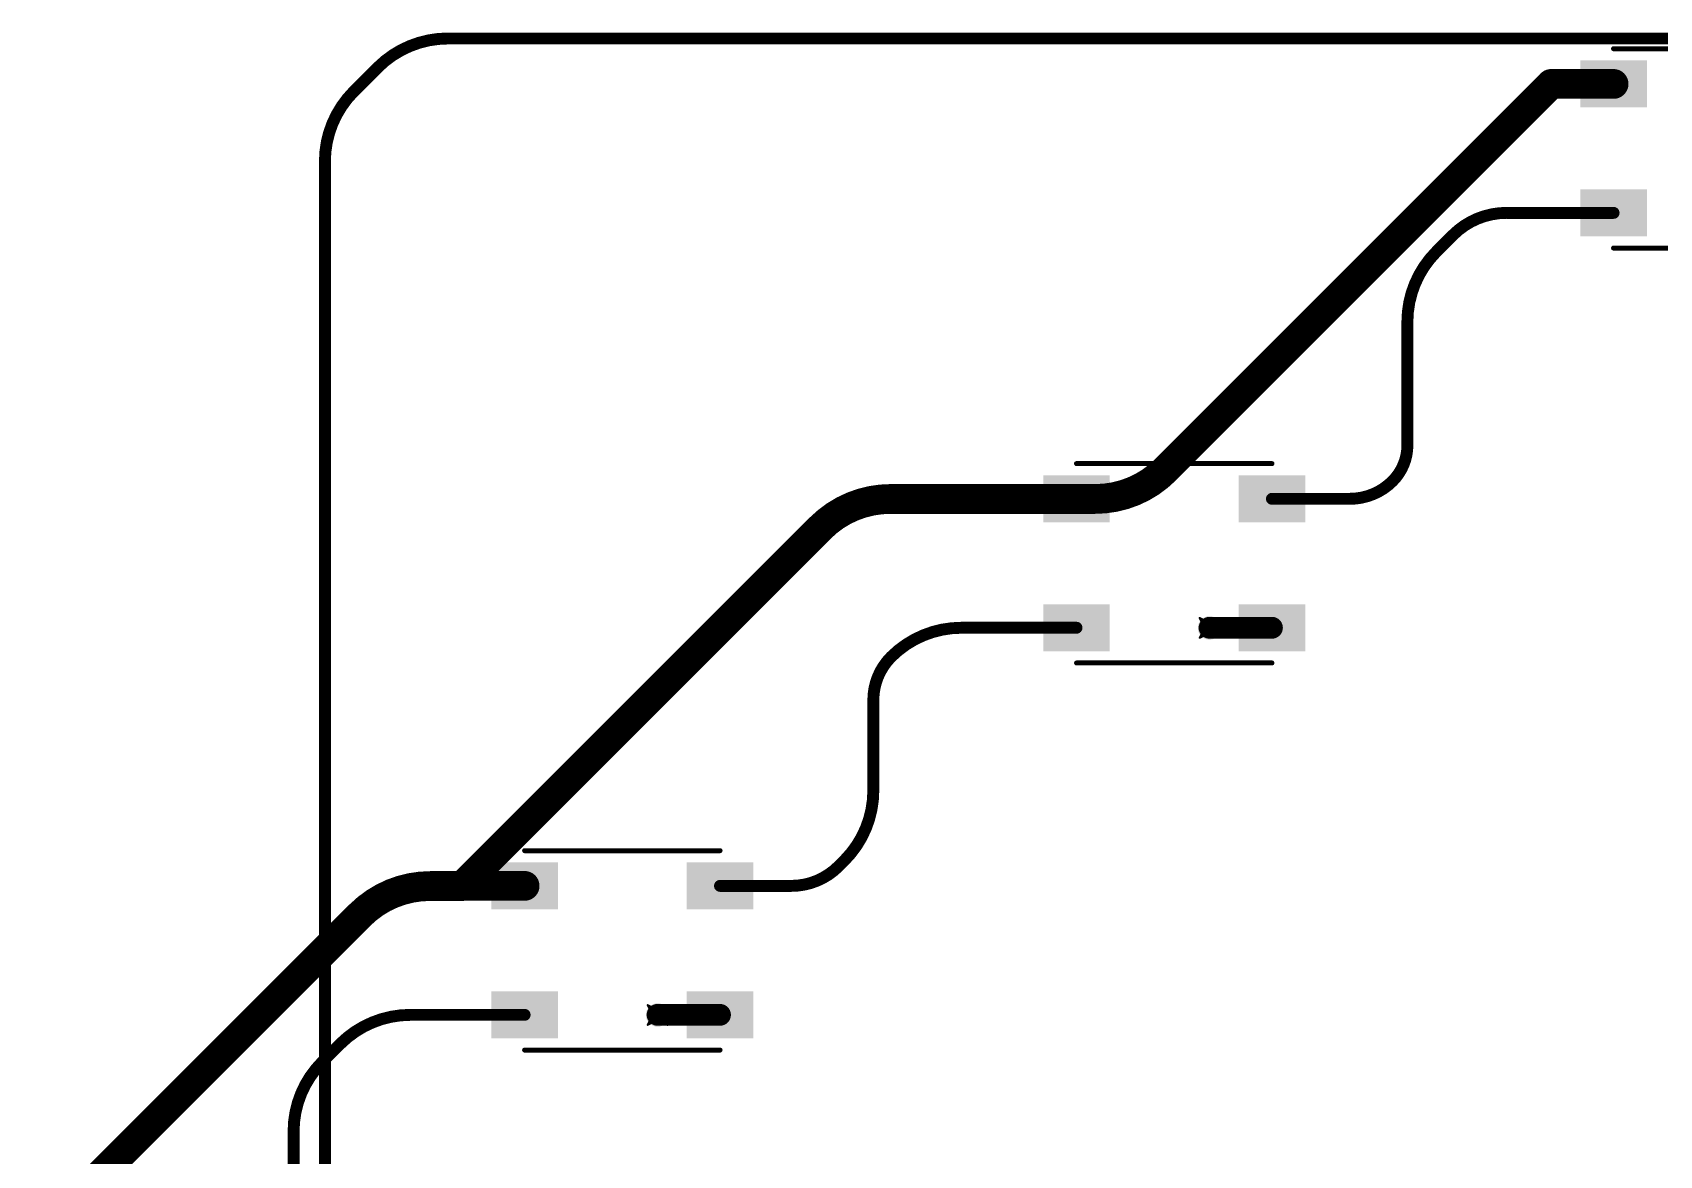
# Model space of a CAD drawing. Header units: inches. Extents: x -11 to 1110, y -7 to 455.
# Drawn here: x 409.19 to 450.82, y 183.94 to 212.67 of the extents above; entities that cross this region are included whole.
import ezdxf

# ---------------------------------------------------------------- set-up
doc = ezdxf.new("R2010")
doc.units = ezdxf.units.IN
for name, color, linetype in [('Bottom Layer', 5, 'Continuous'), ('Drill Drawing', 1, 'Continuous'), ('Top Layer', 1, 'Continuous'), ('Top Overlay', 2, 'Continuous'), ('Top Paste', 8, 'Continuous'), ('Top Solder', 216, 'Continuous'), ('Via Holes', 16, 'Continuous')]:
    doc.layers.add(name, color=color, linetype=linetype)

# ---------------------------------------------------------------- blocks, each defined once
blk = doc.blocks.new('WS2812B_B_W_146')
at = {"layer": 'Top Layer'}
for points in [[(-3.25, 2.15), (-1.75, 2.15), (-1.75, 1.15), (-3.25, 1.15)], [(3.25, 1.15), (1.75, 1.15), (1.75, 2.15), (3.25, 2.15)], [(-3.25, -1.15), (-1.75, -1.15), (-1.75, -2.15), (-3.25, -2.15)], [(1.75, -1.15), (3.25, -1.15), (3.25, -2.15), (1.75, -2.15)]]:
    blk.add_hatch(color=1, dxfattribs=at).paths.add_polyline_path(points)
at = {"layer": 'Top Paste'}
for points in [[(-3.25, 2.15), (-1.75, 2.15), (-1.75, 1.15), (-3.25, 1.15)], [(3.25, 1.15), (1.75, 1.15), (1.75, 2.15), (3.25, 2.15)], [(-3.25, -1.15), (-1.75, -1.15), (-1.75, -2.15), (-3.25, -2.15)], [(1.75, -1.15), (3.25, -1.15), (3.25, -2.15), (1.75, -2.15)]]:
    blk.add_hatch(color=8, dxfattribs=at).paths.add_polyline_path(points)
at = {"layer": 'Top Solder'}
for points in [[(-3.352, 2.252), (-1.648, 2.252), (-1.648, 1.048), (-3.352, 1.048)], [(3.352, 1.048), (1.648, 1.048), (1.648, 2.252), (3.352, 2.252)], [(-3.352, -1.048), (-1.648, -1.048), (-1.648, -2.252), (-3.352, -2.252)], [(1.648, -1.048), (3.352, -1.048), (3.352, -2.252), (1.648, -2.252)]]:
    blk.add_hatch(color=216, dxfattribs=at).paths.add_polyline_path(points)
at = {"layer": 'Top Overlay'}
for points in [[(-2.5, 2.551, 0.127, 0.127, 0), (2.5, 2.551, 0.127, 0.127, 0)], [(-3.556, 1.803, 0.254, 0.254, 0), (-3.429, 1.676, 0.254, 0.254, 0)], [(-3.556, 1.549, 0.254, 0.254, 0), (-3.556, 1.803, 0.254, 0.254, 0)], [(-3.556, 1.549, 0.254, 0.254, 0), (-3.429, 1.676, 0.254, 0.254, 0)], [(-2.5, -2.551, 0.127, 0.127, 0), (2.5, -2.551, 0.127, 0.127, 0)]]:
    blk.add_lwpolyline(points, format="xyseb", dxfattribs=at)
for points in [[(-2.532, 2.551, 0.0635, 0.0635, 1), (-2.468, 2.551, 0.0635, 0.0635, 1)], [(2.468, 2.551, 0.0635, 0.0635, 1), (2.532, 2.551, 0.0635, 0.0635, 1)], [(-3.619, 1.803, 0.127, 0.127, 1), (-3.493, 1.803, 0.127, 0.127, 1)], [(-3.619, 1.803, 0.127, 0.127, 1), (-3.493, 1.803, 0.127, 0.127, 1)], [(-3.619, 1.549, 0.127, 0.127, 1), (-3.493, 1.549, 0.127, 0.127, 1)], [(-3.619, 1.549, 0.127, 0.127, 1), (-3.493, 1.549, 0.127, 0.127, 1)], [(-3.493, 1.676, 0.127, 0.127, 1), (-3.365, 1.676, 0.127, 0.127, 1)], [(-3.493, 1.676, 0.127, 0.127, 1), (-3.365, 1.676, 0.127, 0.127, 1)], [(-2.532, -2.551, 0.0635, 0.0635, 1), (-2.468, -2.551, 0.0635, 0.0635, 1)], [(2.468, -2.551, 0.0635, 0.0635, 1), (2.532, -2.551, 0.0635, 0.0635, 1)]]:
    blk.add_lwpolyline(points, format="xyseb", close=True, dxfattribs=at)
blk = doc.blocks.new('WS2812B_B_W_155')
at = {"layer": 'Top Layer'}
for points in [[(-3.25, 2.15), (-1.75, 2.15), (-1.75, 1.15), (-3.25, 1.15)], [(3.25, 1.15), (1.75, 1.15), (1.75, 2.15), (3.25, 2.15)], [(-3.25, -1.15), (-1.75, -1.15), (-1.75, -2.15), (-3.25, -2.15)], [(1.75, -1.15), (3.25, -1.15), (3.25, -2.15), (1.75, -2.15)]]:
    blk.add_hatch(color=1, dxfattribs=at).paths.add_polyline_path(points)
at = {"layer": 'Top Paste'}
for points in [[(-3.25, 2.15), (-1.75, 2.15), (-1.75, 1.15), (-3.25, 1.15)], [(3.25, 1.15), (1.75, 1.15), (1.75, 2.15), (3.25, 2.15)], [(-3.25, -1.15), (-1.75, -1.15), (-1.75, -2.15), (-3.25, -2.15)], [(1.75, -1.15), (3.25, -1.15), (3.25, -2.15), (1.75, -2.15)]]:
    blk.add_hatch(color=8, dxfattribs=at).paths.add_polyline_path(points)
at = {"layer": 'Top Solder'}
for points in [[(-3.352, 2.252), (-1.648, 2.252), (-1.648, 1.048), (-3.352, 1.048)], [(3.352, 1.048), (1.648, 1.048), (1.648, 2.252), (3.352, 2.252)], [(-3.352, -1.048), (-1.648, -1.048), (-1.648, -2.252), (-3.352, -2.252)], [(1.648, -1.048), (3.352, -1.048), (3.352, -2.252), (1.648, -2.252)]]:
    blk.add_hatch(color=216, dxfattribs=at).paths.add_polyline_path(points)
at = {"layer": 'Top Overlay'}
for points in [[(-2.5, 2.551, 0.127, 0.127, 0), (2.5, 2.551, 0.127, 0.127, 0)], [(-3.556, 1.803, 0.254, 0.254, 0), (-3.429, 1.676, 0.254, 0.254, 0)], [(-3.556, 1.549, 0.254, 0.254, 0), (-3.556, 1.803, 0.254, 0.254, 0)], [(-3.556, 1.549, 0.254, 0.254, 0), (-3.429, 1.676, 0.254, 0.254, 0)], [(-2.5, -2.551, 0.127, 0.127, 0), (2.5, -2.551, 0.127, 0.127, 0)]]:
    blk.add_lwpolyline(points, format="xyseb", dxfattribs=at)
for points in [[(-2.532, 2.551, 0.0635, 0.0635, 1), (-2.468, 2.551, 0.0635, 0.0635, 1)], [(2.468, 2.551, 0.0635, 0.0635, 1), (2.532, 2.551, 0.0635, 0.0635, 1)], [(-3.619, 1.803, 0.127, 0.127, 1), (-3.493, 1.803, 0.127, 0.127, 1)], [(-3.619, 1.803, 0.127, 0.127, 1), (-3.493, 1.803, 0.127, 0.127, 1)], [(-3.619, 1.549, 0.127, 0.127, 1), (-3.493, 1.549, 0.127, 0.127, 1)], [(-3.619, 1.549, 0.127, 0.127, 1), (-3.493, 1.549, 0.127, 0.127, 1)], [(-3.493, 1.676, 0.127, 0.127, 1), (-3.365, 1.676, 0.127, 0.127, 1)], [(-3.493, 1.676, 0.127, 0.127, 1), (-3.365, 1.676, 0.127, 0.127, 1)], [(-2.532, -2.551, 0.0635, 0.0635, 1), (-2.468, -2.551, 0.0635, 0.0635, 1)], [(2.468, -2.551, 0.0635, 0.0635, 1), (2.532, -2.551, 0.0635, 0.0635, 1)]]:
    blk.add_lwpolyline(points, format="xyseb", close=True, dxfattribs=at)
blk = doc.blocks.new('WS2812B_B_W_164')
at = {"layer": 'Top Layer'}
for points in [[(-3.25, 2.15), (-1.75, 2.15), (-1.75, 1.15), (-3.25, 1.15)], [(3.25, 1.15), (1.75, 1.15), (1.75, 2.15), (3.25, 2.15)], [(-3.25, -1.15), (-1.75, -1.15), (-1.75, -2.15), (-3.25, -2.15)], [(1.75, -1.15), (3.25, -1.15), (3.25, -2.15), (1.75, -2.15)]]:
    blk.add_hatch(color=1, dxfattribs=at).paths.add_polyline_path(points)
at = {"layer": 'Top Paste'}
for points in [[(-3.25, 2.15), (-1.75, 2.15), (-1.75, 1.15), (-3.25, 1.15)], [(3.25, 1.15), (1.75, 1.15), (1.75, 2.15), (3.25, 2.15)], [(-3.25, -1.15), (-1.75, -1.15), (-1.75, -2.15), (-3.25, -2.15)], [(1.75, -1.15), (3.25, -1.15), (3.25, -2.15), (1.75, -2.15)]]:
    blk.add_hatch(color=8, dxfattribs=at).paths.add_polyline_path(points)
at = {"layer": 'Top Solder'}
for points in [[(-3.352, 2.252), (-1.648, 2.252), (-1.648, 1.048), (-3.352, 1.048)], [(3.352, 1.048), (1.648, 1.048), (1.648, 2.252), (3.352, 2.252)], [(-3.352, -1.048), (-1.648, -1.048), (-1.648, -2.252), (-3.352, -2.252)], [(1.648, -1.048), (3.352, -1.048), (3.352, -2.252), (1.648, -2.252)]]:
    blk.add_hatch(color=216, dxfattribs=at).paths.add_polyline_path(points)
at = {"layer": 'Top Overlay'}
for points in [[(-2.5, 2.551, 0.127, 0.127, 0), (2.5, 2.551, 0.127, 0.127, 0)], [(-3.556, 1.803, 0.254, 0.254, 0), (-3.429, 1.676, 0.254, 0.254, 0)], [(-3.556, 1.549, 0.254, 0.254, 0), (-3.556, 1.803, 0.254, 0.254, 0)], [(-3.556, 1.549, 0.254, 0.254, 0), (-3.429, 1.676, 0.254, 0.254, 0)], [(-2.5, -2.551, 0.127, 0.127, 0), (2.5, -2.551, 0.127, 0.127, 0)]]:
    blk.add_lwpolyline(points, format="xyseb", dxfattribs=at)
for points in [[(-2.532, 2.551, 0.0635, 0.0635, 1), (-2.468, 2.551, 0.0635, 0.0635, 1)], [(2.468, 2.551, 0.0635, 0.0635, 1), (2.532, 2.551, 0.0635, 0.0635, 1)], [(-3.619, 1.803, 0.127, 0.127, 1), (-3.493, 1.803, 0.127, 0.127, 1)], [(-3.619, 1.803, 0.127, 0.127, 1), (-3.493, 1.803, 0.127, 0.127, 1)], [(-3.619, 1.549, 0.127, 0.127, 1), (-3.493, 1.549, 0.127, 0.127, 1)], [(-3.619, 1.549, 0.127, 0.127, 1), (-3.493, 1.549, 0.127, 0.127, 1)], [(-3.493, 1.676, 0.127, 0.127, 1), (-3.365, 1.676, 0.127, 0.127, 1)], [(-3.493, 1.676, 0.127, 0.127, 1), (-3.365, 1.676, 0.127, 0.127, 1)], [(-2.532, -2.551, 0.0635, 0.0635, 1), (-2.468, -2.551, 0.0635, 0.0635, 1)], [(2.468, -2.551, 0.0635, 0.0635, 1), (2.532, -2.551, 0.0635, 0.0635, 1)]]:
    blk.add_lwpolyline(points, format="xyseb", close=True, dxfattribs=at)

msp = doc.modelspace()

# ---------------------------------------------------------------- hatches: boundary and pattern name
at = {"layer": 'Bottom Layer'}
h = msp.add_hatch(color=5, dxfattribs=at)
edge = h.paths.add_edge_path()
edge.add_arc((448.053, 211.356), 0.3, 0, 360)
h = msp.add_hatch(color=5, dxfattribs=at)
edge = h.paths.add_edge_path()
edge.add_arc((434.311, 200.738), 0.3, 0, 360)
h = msp.add_hatch(color=5, dxfattribs=at)
edge = h.paths.add_edge_path()
edge.add_arc((439.311, 197.438), 0.3, 0, 360)
h = msp.add_hatch(color=5, dxfattribs=at)
edge = h.paths.add_edge_path()
edge.add_arc((420.189, 190.832), 0.3, 0, 360)
h = msp.add_hatch(color=5, dxfattribs=at)
edge = h.paths.add_edge_path()
edge.add_arc((425.189, 187.532), 0.3, 0, 360)
at = {"layer": 'Top Layer'}
h = msp.add_hatch(color=1, dxfattribs=at)
edge = h.paths.add_edge_path()
edge.add_arc((448.053, 211.356), 0.3, 0, 360)
h = msp.add_hatch(color=1, dxfattribs=at)
edge = h.paths.add_edge_path()
edge.add_arc((434.311, 200.738), 0.3, 0, 360)
h = msp.add_hatch(color=1, dxfattribs=at)
edge = h.paths.add_edge_path()
edge.add_arc((439.311, 197.438), 0.3, 0, 360)
h = msp.add_hatch(color=1, dxfattribs=at)
edge = h.paths.add_edge_path()
edge.add_arc((420.189, 190.832), 0.3, 0, 360)
h = msp.add_hatch(color=1, dxfattribs=at)
edge = h.paths.add_edge_path()
edge.add_arc((425.189, 187.532), 0.3, 0, 360)
at = {"layer": 'Via Holes'}
h = msp.add_hatch(color=7, dxfattribs=at)
edge = h.paths.add_edge_path()
edge.add_arc((448.053, 211.356), 0.15, 0, 360)
h = msp.add_hatch(color=7, dxfattribs=at)
edge = h.paths.add_edge_path()
edge.add_arc((434.311, 200.738), 0.15, 0, 360)
h = msp.add_hatch(color=7, dxfattribs=at)
edge = h.paths.add_edge_path()
edge.add_arc((439.311, 197.438), 0.15, 0, 360)
h = msp.add_hatch(color=7, dxfattribs=at)
edge = h.paths.add_edge_path()
edge.add_arc((420.189, 190.832), 0.15, 0, 360)
h = msp.add_hatch(color=7, dxfattribs=at)
edge = h.paths.add_edge_path()
edge.add_arc((425.189, 187.532), 0.15, 0, 360)

# ---------------------------------------------------------------- linework, layer by layer
at = {"layer": 'Bottom Layer'}
for points in [[(418.026, 211.778, 0.305, 0.305, -0.198912), (419.822, 212.522, 0.305, 0.305, 0)], [(419.822, 212.522, 0.305, 0.305, 0), (451.887, 212.522, 0.305, 0.305, 0)], [(417.419, 211.171, 0.305, 0.305, 0), (418.026, 211.778, 0.305, 0.305, 0)], [(438.18, 201.482, 0.762, 0.762, 0), (448.053, 211.356, 0.762, 0.762, 0)], [(416.675, 209.375, 0.305, 0.305, -0.198912), (417.419, 211.171, 0.305, 0.305, 0)], [(416.675, 106.024, 0.305, 0.305, 0), (416.675, 209.375, 0.305, 0.305, 0)], [(438.18, 201.482, 0.762, 0.762, -0.198912), (436.383, 200.738, 0.762, 0.762, 0)], [(429.351, 199.994, 0.762, 0.762, -0.198912), (431.147, 200.738, 0.762, 0.762, 0)], [(431.147, 200.738, 0.762, 0.762, 0), (434.311, 200.738, 0.762, 0.762, 0)], [(434.311, 200.738, 0.762, 0.762, 0), (436.383, 200.738, 0.762, 0.762, 0)], [(420.189, 190.832, 0.762, 0.762, 0), (429.351, 199.994, 0.762, 0.762, 0)]]:
    msp.add_lwpolyline(points, format="xyseb", dxfattribs=at)
for points in [[(419.746, 212.522, 0.152, 0.152, 1), (419.898, 212.522, 0.152, 0.152, 1)], [(419.746, 212.522, 0.152, 0.152, 1), (419.898, 212.522, 0.152, 0.152, 1)], [(417.95, 211.778, 0.152, 0.152, 1), (418.102, 211.778, 0.152, 0.152, 1)], [(417.95, 211.778, 0.152, 0.152, 1), (418.102, 211.778, 0.152, 0.152, 1)], [(447.862, 211.356, 0.381, 0.381, 1), (448.243, 211.356, 0.381, 0.381, 1)], [(417.342, 211.171, 0.152, 0.152, 1), (417.495, 211.171, 0.152, 0.152, 1)], [(417.342, 211.171, 0.152, 0.152, 1), (417.495, 211.171, 0.152, 0.152, 1)], [(416.598, 209.375, 0.152, 0.152, 1), (416.751, 209.375, 0.152, 0.152, 1)], [(416.598, 209.375, 0.152, 0.152, 1), (416.751, 209.375, 0.152, 0.152, 1)], [(437.989, 201.482, 0.381, 0.381, 1), (438.37, 201.482, 0.381, 0.381, 1)], [(437.989, 201.482, 0.381, 0.381, 1), (438.37, 201.482, 0.381, 0.381, 1)], [(430.957, 200.738, 0.381, 0.381, 1), (431.338, 200.738, 0.381, 0.381, 1)], [(430.957, 200.738, 0.381, 0.381, 1), (431.338, 200.738, 0.381, 0.381, 1)], [(434.121, 200.738, 0.381, 0.381, 1), (434.502, 200.738, 0.381, 0.381, 1)], [(434.121, 200.738, 0.381, 0.381, 1), (434.502, 200.738, 0.381, 0.381, 1)], [(436.193, 200.738, 0.381, 0.381, 1), (436.574, 200.738, 0.381, 0.381, 1)], [(436.193, 200.738, 0.381, 0.381, 1), (436.574, 200.738, 0.381, 0.381, 1)], [(429.161, 199.994, 0.381, 0.381, 1), (429.542, 199.994, 0.381, 0.381, 1)], [(429.161, 199.994, 0.381, 0.381, 1), (429.542, 199.994, 0.381, 0.381, 1)], [(419.998, 190.832, 0.381, 0.381, 1), (420.379, 190.832, 0.381, 0.381, 1)]]:
    msp.add_lwpolyline(points, format="xyseb", close=True, dxfattribs=at)
at = {"layer": 'Drill Drawing'}
for points in [[(447.799, 211.61, 0.0508, 0.0508, 0), (448.053, 211.483, 0.0508, 0.0508, 0)], [(447.799, 211.61, 0.0508, 0.0508, 0), (447.926, 211.356, 0.0508, 0.0508, 0)], [(448.053, 211.483, 0.0508, 0.0508, 0), (448.307, 211.61, 0.0508, 0.0508, 0)], [(448.18, 211.356, 0.0508, 0.0508, 0), (448.307, 211.61, 0.0508, 0.0508, 0)], [(447.799, 211.102, 0.0508, 0.0508, 0), (447.926, 211.356, 0.0508, 0.0508, 0)], [(447.799, 211.102, 0.0508, 0.0508, 0), (448.053, 211.229, 0.0508, 0.0508, 0)], [(448.053, 211.229, 0.0508, 0.0508, 0), (448.307, 211.102, 0.0508, 0.0508, 0)], [(448.18, 211.356, 0.0508, 0.0508, 0), (448.307, 211.102, 0.0508, 0.0508, 0)], [(434.057, 200.992, 0.0508, 0.0508, 0), (434.311, 200.865, 0.0508, 0.0508, 0)], [(434.057, 200.992, 0.0508, 0.0508, 0), (434.184, 200.738, 0.0508, 0.0508, 0)], [(434.057, 200.484, 0.0508, 0.0508, 0), (434.184, 200.738, 0.0508, 0.0508, 0)], [(434.311, 200.865, 0.0508, 0.0508, 0), (434.565, 200.992, 0.0508, 0.0508, 0)], [(434.438, 200.738, 0.0508, 0.0508, 0), (434.565, 200.992, 0.0508, 0.0508, 0)], [(434.438, 200.738, 0.0508, 0.0508, 0), (434.565, 200.484, 0.0508, 0.0508, 0)], [(434.057, 200.484, 0.0508, 0.0508, 0), (434.311, 200.611, 0.0508, 0.0508, 0)], [(434.311, 200.611, 0.0508, 0.0508, 0), (434.565, 200.484, 0.0508, 0.0508, 0)], [(439.057, 197.692, 0.0508, 0.0508, 0), (439.311, 197.565, 0.0508, 0.0508, 0)], [(439.057, 197.692, 0.0508, 0.0508, 0), (439.184, 197.438, 0.0508, 0.0508, 0)], [(439.057, 197.184, 0.0508, 0.0508, 0), (439.184, 197.438, 0.0508, 0.0508, 0)], [(439.057, 197.184, 0.0508, 0.0508, 0), (439.311, 197.311, 0.0508, 0.0508, 0)], [(439.311, 197.565, 0.0508, 0.0508, 0), (439.565, 197.692, 0.0508, 0.0508, 0)], [(439.311, 197.311, 0.0508, 0.0508, 0), (439.565, 197.184, 0.0508, 0.0508, 0)], [(439.438, 197.438, 0.0508, 0.0508, 0), (439.565, 197.692, 0.0508, 0.0508, 0)], [(439.438, 197.438, 0.0508, 0.0508, 0), (439.565, 197.184, 0.0508, 0.0508, 0)], [(419.935, 191.086, 0.0508, 0.0508, 0), (420.189, 190.959, 0.0508, 0.0508, 0)], [(419.935, 191.086, 0.0508, 0.0508, 0), (420.062, 190.832, 0.0508, 0.0508, 0)], [(420.189, 190.959, 0.0508, 0.0508, 0), (420.443, 191.086, 0.0508, 0.0508, 0)], [(420.316, 190.832, 0.0508, 0.0508, 0), (420.443, 191.086, 0.0508, 0.0508, 0)], [(419.935, 190.578, 0.0508, 0.0508, 0), (420.062, 190.832, 0.0508, 0.0508, 0)], [(419.935, 190.578, 0.0508, 0.0508, 0), (420.189, 190.705, 0.0508, 0.0508, 0)], [(420.189, 190.705, 0.0508, 0.0508, 0), (420.443, 190.578, 0.0508, 0.0508, 0)], [(420.316, 190.832, 0.0508, 0.0508, 0), (420.443, 190.578, 0.0508, 0.0508, 0)], [(424.935, 187.786, 0.0508, 0.0508, 0), (425.189, 187.659, 0.0508, 0.0508, 0)], [(424.935, 187.786, 0.0508, 0.0508, 0), (425.062, 187.532, 0.0508, 0.0508, 0)], [(425.189, 187.659, 0.0508, 0.0508, 0), (425.443, 187.786, 0.0508, 0.0508, 0)], [(425.316, 187.532, 0.0508, 0.0508, 0), (425.443, 187.786, 0.0508, 0.0508, 0)], [(424.935, 187.278, 0.0508, 0.0508, 0), (425.062, 187.532, 0.0508, 0.0508, 0)], [(424.935, 187.278, 0.0508, 0.0508, 0), (425.189, 187.405, 0.0508, 0.0508, 0)], [(425.189, 187.405, 0.0508, 0.0508, 0), (425.443, 187.278, 0.0508, 0.0508, 0)], [(425.316, 187.532, 0.0508, 0.0508, 0), (425.443, 187.278, 0.0508, 0.0508, 0)]]:
    msp.add_lwpolyline(points, format="xyseb", dxfattribs=at)
for points in [[(447.786, 211.61, 0.0254, 0.0254, 1), (447.811, 211.61, 0.0254, 0.0254, 1)], [(447.786, 211.61, 0.0254, 0.0254, 1), (447.811, 211.61, 0.0254, 0.0254, 1)], [(448.04, 211.483, 0.0254, 0.0254, 1), (448.065, 211.483, 0.0254, 0.0254, 1)], [(448.04, 211.483, 0.0254, 0.0254, 1), (448.065, 211.483, 0.0254, 0.0254, 1)], [(448.294, 211.61, 0.0254, 0.0254, 1), (448.319, 211.61, 0.0254, 0.0254, 1)], [(448.294, 211.61, 0.0254, 0.0254, 1), (448.319, 211.61, 0.0254, 0.0254, 1)], [(447.786, 211.102, 0.0254, 0.0254, 1), (447.811, 211.102, 0.0254, 0.0254, 1)], [(447.786, 211.102, 0.0254, 0.0254, 1), (447.811, 211.102, 0.0254, 0.0254, 1)], [(447.913, 211.356, 0.0254, 0.0254, 1), (447.938, 211.356, 0.0254, 0.0254, 1)], [(447.913, 211.356, 0.0254, 0.0254, 1), (447.938, 211.356, 0.0254, 0.0254, 1)], [(448.04, 211.229, 0.0254, 0.0254, 1), (448.065, 211.229, 0.0254, 0.0254, 1)], [(448.04, 211.229, 0.0254, 0.0254, 1), (448.065, 211.229, 0.0254, 0.0254, 1)], [(448.167, 211.356, 0.0254, 0.0254, 1), (448.192, 211.356, 0.0254, 0.0254, 1)], [(448.167, 211.356, 0.0254, 0.0254, 1), (448.192, 211.356, 0.0254, 0.0254, 1)], [(448.294, 211.102, 0.0254, 0.0254, 1), (448.319, 211.102, 0.0254, 0.0254, 1)], [(448.294, 211.102, 0.0254, 0.0254, 1), (448.319, 211.102, 0.0254, 0.0254, 1)], [(434.045, 200.992, 0.0254, 0.0254, 1), (434.07, 200.992, 0.0254, 0.0254, 1)], [(434.045, 200.992, 0.0254, 0.0254, 1), (434.07, 200.992, 0.0254, 0.0254, 1)], [(434.172, 200.738, 0.0254, 0.0254, 1), (434.197, 200.738, 0.0254, 0.0254, 1)], [(434.172, 200.738, 0.0254, 0.0254, 1), (434.197, 200.738, 0.0254, 0.0254, 1)], [(434.299, 200.865, 0.0254, 0.0254, 1), (434.324, 200.865, 0.0254, 0.0254, 1)], [(434.299, 200.865, 0.0254, 0.0254, 1), (434.324, 200.865, 0.0254, 0.0254, 1)], [(434.426, 200.738, 0.0254, 0.0254, 1), (434.451, 200.738, 0.0254, 0.0254, 1)], [(434.426, 200.738, 0.0254, 0.0254, 1), (434.451, 200.738, 0.0254, 0.0254, 1)], [(434.553, 200.992, 0.0254, 0.0254, 1), (434.578, 200.992, 0.0254, 0.0254, 1)], [(434.553, 200.992, 0.0254, 0.0254, 1), (434.578, 200.992, 0.0254, 0.0254, 1)], [(434.045, 200.484, 0.0254, 0.0254, 1), (434.07, 200.484, 0.0254, 0.0254, 1)], [(434.045, 200.484, 0.0254, 0.0254, 1), (434.07, 200.484, 0.0254, 0.0254, 1)], [(434.299, 200.611, 0.0254, 0.0254, 1), (434.324, 200.611, 0.0254, 0.0254, 1)], [(434.299, 200.611, 0.0254, 0.0254, 1), (434.324, 200.611, 0.0254, 0.0254, 1)], [(434.553, 200.484, 0.0254, 0.0254, 1), (434.578, 200.484, 0.0254, 0.0254, 1)], [(434.553, 200.484, 0.0254, 0.0254, 1), (434.578, 200.484, 0.0254, 0.0254, 1)], [(439.045, 197.692, 0.0254, 0.0254, 1), (439.07, 197.692, 0.0254, 0.0254, 1)], [(439.045, 197.692, 0.0254, 0.0254, 1), (439.07, 197.692, 0.0254, 0.0254, 1)], [(439.172, 197.438, 0.0254, 0.0254, 1), (439.197, 197.438, 0.0254, 0.0254, 1)], [(439.172, 197.438, 0.0254, 0.0254, 1), (439.197, 197.438, 0.0254, 0.0254, 1)], [(439.299, 197.565, 0.0254, 0.0254, 1), (439.324, 197.565, 0.0254, 0.0254, 1)], [(439.299, 197.565, 0.0254, 0.0254, 1), (439.324, 197.565, 0.0254, 0.0254, 1)], [(439.299, 197.311, 0.0254, 0.0254, 1), (439.324, 197.311, 0.0254, 0.0254, 1)], [(439.299, 197.311, 0.0254, 0.0254, 1), (439.324, 197.311, 0.0254, 0.0254, 1)], [(439.426, 197.438, 0.0254, 0.0254, 1), (439.451, 197.438, 0.0254, 0.0254, 1)], [(439.426, 197.438, 0.0254, 0.0254, 1), (439.451, 197.438, 0.0254, 0.0254, 1)], [(439.553, 197.692, 0.0254, 0.0254, 1), (439.578, 197.692, 0.0254, 0.0254, 1)], [(439.553, 197.692, 0.0254, 0.0254, 1), (439.578, 197.692, 0.0254, 0.0254, 1)], [(439.045, 197.184, 0.0254, 0.0254, 1), (439.07, 197.184, 0.0254, 0.0254, 1)], [(439.045, 197.184, 0.0254, 0.0254, 1), (439.07, 197.184, 0.0254, 0.0254, 1)], [(439.553, 197.184, 0.0254, 0.0254, 1), (439.578, 197.184, 0.0254, 0.0254, 1)], [(439.553, 197.184, 0.0254, 0.0254, 1), (439.578, 197.184, 0.0254, 0.0254, 1)], [(419.922, 191.086, 0.0254, 0.0254, 1), (419.948, 191.086, 0.0254, 0.0254, 1)], [(419.922, 191.086, 0.0254, 0.0254, 1), (419.948, 191.086, 0.0254, 0.0254, 1)], [(420.43, 191.086, 0.0254, 0.0254, 1), (420.456, 191.086, 0.0254, 0.0254, 1)], [(420.43, 191.086, 0.0254, 0.0254, 1), (420.456, 191.086, 0.0254, 0.0254, 1)], [(420.049, 190.832, 0.0254, 0.0254, 1), (420.075, 190.832, 0.0254, 0.0254, 1)], [(420.049, 190.832, 0.0254, 0.0254, 1), (420.075, 190.832, 0.0254, 0.0254, 1)], [(420.176, 190.959, 0.0254, 0.0254, 1), (420.202, 190.959, 0.0254, 0.0254, 1)], [(420.176, 190.959, 0.0254, 0.0254, 1), (420.202, 190.959, 0.0254, 0.0254, 1)], [(420.176, 190.705, 0.0254, 0.0254, 1), (420.202, 190.705, 0.0254, 0.0254, 1)], [(420.176, 190.705, 0.0254, 0.0254, 1), (420.202, 190.705, 0.0254, 0.0254, 1)], [(420.303, 190.832, 0.0254, 0.0254, 1), (420.329, 190.832, 0.0254, 0.0254, 1)], [(420.303, 190.832, 0.0254, 0.0254, 1), (420.329, 190.832, 0.0254, 0.0254, 1)], [(419.922, 190.578, 0.0254, 0.0254, 1), (419.948, 190.578, 0.0254, 0.0254, 1)], [(419.922, 190.578, 0.0254, 0.0254, 1), (419.948, 190.578, 0.0254, 0.0254, 1)], [(420.43, 190.578, 0.0254, 0.0254, 1), (420.456, 190.578, 0.0254, 0.0254, 1)], [(420.43, 190.578, 0.0254, 0.0254, 1), (420.456, 190.578, 0.0254, 0.0254, 1)], [(424.922, 187.786, 0.0254, 0.0254, 1), (424.948, 187.786, 0.0254, 0.0254, 1)], [(424.922, 187.786, 0.0254, 0.0254, 1), (424.948, 187.786, 0.0254, 0.0254, 1)], [(425.43, 187.786, 0.0254, 0.0254, 1), (425.456, 187.786, 0.0254, 0.0254, 1)], [(425.43, 187.786, 0.0254, 0.0254, 1), (425.456, 187.786, 0.0254, 0.0254, 1)], [(425.049, 187.532, 0.0254, 0.0254, 1), (425.075, 187.532, 0.0254, 0.0254, 1)], [(425.049, 187.532, 0.0254, 0.0254, 1), (425.075, 187.532, 0.0254, 0.0254, 1)], [(425.176, 187.659, 0.0254, 0.0254, 1), (425.202, 187.659, 0.0254, 0.0254, 1)], [(425.176, 187.659, 0.0254, 0.0254, 1), (425.202, 187.659, 0.0254, 0.0254, 1)], [(425.176, 187.405, 0.0254, 0.0254, 1), (425.202, 187.405, 0.0254, 0.0254, 1)], [(425.176, 187.405, 0.0254, 0.0254, 1), (425.202, 187.405, 0.0254, 0.0254, 1)], [(425.303, 187.532, 0.0254, 0.0254, 1), (425.329, 187.532, 0.0254, 0.0254, 1)], [(425.303, 187.532, 0.0254, 0.0254, 1), (425.329, 187.532, 0.0254, 0.0254, 1)], [(424.922, 187.278, 0.0254, 0.0254, 1), (424.948, 187.278, 0.0254, 0.0254, 1)], [(424.922, 187.278, 0.0254, 0.0254, 1), (424.948, 187.278, 0.0254, 0.0254, 1)], [(425.43, 187.278, 0.0254, 0.0254, 1), (425.456, 187.278, 0.0254, 0.0254, 1)], [(425.43, 187.278, 0.0254, 0.0254, 1), (425.456, 187.278, 0.0254, 0.0254, 1)]]:
    msp.add_lwpolyline(points, format="xyseb", close=True, dxfattribs=at)
at = {"layer": 'Top Layer'}
for points in [[(448.053, 211.359, 0.762, 0.762, 0), (449.648, 211.359, 0.762, 0.762, 0)], [(445.541, 207.493, 0.305, 0.305, -0.198912), (446.909, 208.059, 0.305, 0.305, 0)], [(446.909, 208.059, 0.305, 0.305, 0), (449.648, 208.059, 0.305, 0.305, 0)], [(445.117, 207.068, 0.305, 0.305, 0), (445.541, 207.493, 0.305, 0.305, 0)], [(444.373, 205.272, 0.305, 0.305, -0.198912), (445.117, 207.068, 0.305, 0.305, 0)], [(444.373, 202.113, 0.305, 0.305, 0), (444.373, 205.272, 0.305, 0.305, 0)], [(444.373, 202.113, 0.305, 0.305, -0.198912), (443.992, 201.193, 0.305, 0.305, 0)], [(434.311, 200.742, 0.762, 0.762, 0), (435.907, 200.742, 0.762, 0.762, 0)], [(443.992, 201.193, 0.305, 0.305, -0.198912), (442.902, 200.742, 0.305, 0.305, 0)], [(440.907, 200.742, 0.305, 0.305, 0), (442.902, 200.742, 0.305, 0.305, 0)], [(431.165, 196.698, 0.305, 0.305, -0.198912), (432.961, 197.442, 0.305, 0.305, 0)], [(432.961, 197.442, 0.305, 0.305, 0), (435.907, 197.442, 0.305, 0.305, 0)], [(439.311, 197.442, 0.559, 0.559, 0), (440.907, 197.442, 0.559, 0.559, 0)], [(430.708, 195.594, 0.305, 0.305, -0.198912), (431.165, 196.698, 0.305, 0.305, 0)], [(431.165, 196.698, 0.305, 0.305, 0), (431.165, 196.698, 0.305, 0.305, 0)], [(430.708, 193.279, 0.305, 0.305, 0), (430.708, 195.594, 0.305, 0.305, 0)], [(430.708, 193.279, 0.305, 0.305, -0.198912), (429.964, 191.483, 0.305, 0.305, 0)], [(429.819, 191.338, 0.305, 0.305, 0), (429.964, 191.483, 0.305, 0.305, 0)], [(417.571, 190.088, 0.762, 0.762, -0.198912), (419.367, 190.832, 0.762, 0.762, 0)], [(419.367, 190.832, 0.762, 0.762, 0), (420.189, 190.832, 0.762, 0.762, 0)], [(420.189, 190.836, 0.762, 0.762, 0), (421.785, 190.836, 0.762, 0.762, 0)], [(429.819, 191.338, 0.305, 0.305, -0.198912), (428.606, 190.836, 0.305, 0.305, 0)], [(426.785, 190.836, 0.305, 0.305, 0), (428.606, 190.836, 0.305, 0.305, 0)], [(409.575, 182.093, 0.762, 0.762, 0), (417.571, 190.088, 0.762, 0.762, 0)], [(425.189, 187.536, 0.559, 0.559, 0), (426.785, 187.536, 0.559, 0.559, 0)], [(417.068, 186.792, 0.305, 0.305, -0.198912), (418.864, 187.536, 0.305, 0.305, 0)], [(418.864, 187.536, 0.305, 0.305, 0), (421.785, 187.536, 0.305, 0.305, 0)], [(416.611, 186.334, 0.305, 0.305, 0), (417.068, 186.792, 0.305, 0.305, 0)], [(415.874, 184.556, 0.305, 0.305, -0.198912), (416.611, 186.334, 0.305, 0.305, 0)], [(415.874, 183.319, 0.305, 0.305, 0), (415.874, 184.556, 0.305, 0.305, 0)]]:
    msp.add_lwpolyline(points, format="xyseb", dxfattribs=at)
for points in [[(447.862, 211.359, 0.381, 0.381, 1), (448.243, 211.359, 0.381, 0.381, 1)], [(449.458, 211.359, 0.381, 0.381, 1), (449.839, 211.359, 0.381, 0.381, 1)], [(446.833, 208.059, 0.152, 0.152, 1), (446.985, 208.059, 0.152, 0.152, 1)], [(446.833, 208.059, 0.152, 0.152, 1), (446.985, 208.059, 0.152, 0.152, 1)], [(449.572, 208.059, 0.152, 0.152, 1), (449.725, 208.059, 0.152, 0.152, 1)], [(445.465, 207.493, 0.152, 0.152, 1), (445.618, 207.493, 0.152, 0.152, 1)], [(445.465, 207.493, 0.152, 0.152, 1), (445.618, 207.493, 0.152, 0.152, 1)], [(445.041, 207.068, 0.152, 0.152, 1), (445.193, 207.068, 0.152, 0.152, 1)], [(445.041, 207.068, 0.152, 0.152, 1), (445.193, 207.068, 0.152, 0.152, 1)], [(444.297, 205.272, 0.152, 0.152, 1), (444.449, 205.272, 0.152, 0.152, 1)], [(444.297, 205.272, 0.152, 0.152, 1), (444.449, 205.272, 0.152, 0.152, 1)], [(444.297, 202.113, 0.152, 0.152, 1), (444.449, 202.113, 0.152, 0.152, 1)], [(444.297, 202.113, 0.152, 0.152, 1), (444.449, 202.113, 0.152, 0.152, 1)], [(434.121, 200.742, 0.381, 0.381, 1), (434.502, 200.742, 0.381, 0.381, 1)], [(435.716, 200.742, 0.381, 0.381, 1), (436.097, 200.742, 0.381, 0.381, 1)], [(443.916, 201.193, 0.152, 0.152, 1), (444.068, 201.193, 0.152, 0.152, 1)], [(443.916, 201.193, 0.152, 0.152, 1), (444.068, 201.193, 0.152, 0.152, 1)], [(440.831, 200.742, 0.152, 0.152, 1), (440.983, 200.742, 0.152, 0.152, 1)], [(442.826, 200.742, 0.152, 0.152, 1), (442.978, 200.742, 0.152, 0.152, 1)], [(442.826, 200.742, 0.152, 0.152, 1), (442.978, 200.742, 0.152, 0.152, 1)], [(432.885, 197.442, 0.152, 0.152, 1), (433.038, 197.442, 0.152, 0.152, 1)], [(432.885, 197.442, 0.152, 0.152, 1), (433.038, 197.442, 0.152, 0.152, 1)], [(435.831, 197.442, 0.152, 0.152, 1), (435.983, 197.442, 0.152, 0.152, 1)], [(439.172, 197.442, 0.279, 0.279, 1), (439.451, 197.442, 0.279, 0.279, 1)], [(440.767, 197.442, 0.279, 0.279, 1), (441.047, 197.442, 0.279, 0.279, 1)], [(431.089, 196.698, 0.152, 0.152, 1), (431.241, 196.698, 0.152, 0.152, 1)], [(431.089, 196.698, 0.152, 0.152, 1), (431.241, 196.698, 0.152, 0.152, 1)], [(431.089, 196.698, 0.152, 0.152, 1), (431.241, 196.698, 0.152, 0.152, 1)], [(431.089, 196.698, 0.152, 0.152, 1), (431.241, 196.698, 0.152, 0.152, 1)], [(430.632, 195.594, 0.152, 0.152, 1), (430.784, 195.594, 0.152, 0.152, 1)], [(430.632, 195.594, 0.152, 0.152, 1), (430.784, 195.594, 0.152, 0.152, 1)], [(430.632, 193.279, 0.152, 0.152, 1), (430.784, 193.279, 0.152, 0.152, 1)], [(430.632, 193.279, 0.152, 0.152, 1), (430.784, 193.279, 0.152, 0.152, 1)], [(429.888, 191.483, 0.152, 0.152, 1), (430.04, 191.483, 0.152, 0.152, 1)], [(429.888, 191.483, 0.152, 0.152, 1), (430.04, 191.483, 0.152, 0.152, 1)], [(419.176, 190.832, 0.381, 0.381, 1), (419.557, 190.832, 0.381, 0.381, 1)], [(419.176, 190.832, 0.381, 0.381, 1), (419.557, 190.832, 0.381, 0.381, 1)], [(419.998, 190.836, 0.381, 0.381, 1), (420.379, 190.836, 0.381, 0.381, 1)], [(419.998, 190.832, 0.381, 0.381, 1), (420.379, 190.832, 0.381, 0.381, 1)], [(421.594, 190.836, 0.381, 0.381, 1), (421.975, 190.836, 0.381, 0.381, 1)], [(429.743, 191.338, 0.152, 0.152, 1), (429.895, 191.338, 0.152, 0.152, 1)], [(429.743, 191.338, 0.152, 0.152, 1), (429.895, 191.338, 0.152, 0.152, 1)], [(426.708, 190.836, 0.152, 0.152, 1), (426.861, 190.836, 0.152, 0.152, 1)], [(428.53, 190.836, 0.152, 0.152, 1), (428.682, 190.836, 0.152, 0.152, 1)], [(428.53, 190.836, 0.152, 0.152, 1), (428.682, 190.836, 0.152, 0.152, 1)], [(417.38, 190.088, 0.381, 0.381, 1), (417.761, 190.088, 0.381, 0.381, 1)], [(417.38, 190.088, 0.381, 0.381, 1), (417.761, 190.088, 0.381, 0.381, 1)], [(425.049, 187.536, 0.279, 0.279, 1), (425.329, 187.536, 0.279, 0.279, 1)], [(426.645, 187.536, 0.279, 0.279, 1), (426.924, 187.536, 0.279, 0.279, 1)], [(418.788, 187.536, 0.152, 0.152, 1), (418.941, 187.536, 0.152, 0.152, 1)], [(418.788, 187.536, 0.152, 0.152, 1), (418.941, 187.536, 0.152, 0.152, 1)], [(421.708, 187.536, 0.152, 0.152, 1), (421.861, 187.536, 0.152, 0.152, 1)], [(416.992, 186.792, 0.152, 0.152, 1), (417.144, 186.792, 0.152, 0.152, 1)], [(416.992, 186.792, 0.152, 0.152, 1), (417.144, 186.792, 0.152, 0.152, 1)], [(416.535, 186.334, 0.152, 0.152, 1), (416.687, 186.334, 0.152, 0.152, 1)], [(416.535, 186.334, 0.152, 0.152, 1), (416.687, 186.334, 0.152, 0.152, 1)], [(415.798, 184.556, 0.152, 0.152, 1), (415.95, 184.556, 0.152, 0.152, 1)], [(415.798, 184.556, 0.152, 0.152, 1), (415.95, 184.556, 0.152, 0.152, 1)]]:
    msp.add_lwpolyline(points, format="xyseb", close=True, dxfattribs=at)

# ---------------------------------------------------------------- block references
for name, p in [('WS2812B_B_W_164', (452.148, 209.709)), ('WS2812B_B_W_155', (438.407, 199.092)), ('WS2812B_B_W_146', (424.285, 189.186))]:
    msp.add_blockref(name, p)

doc.saveas('drawing.dxf')
